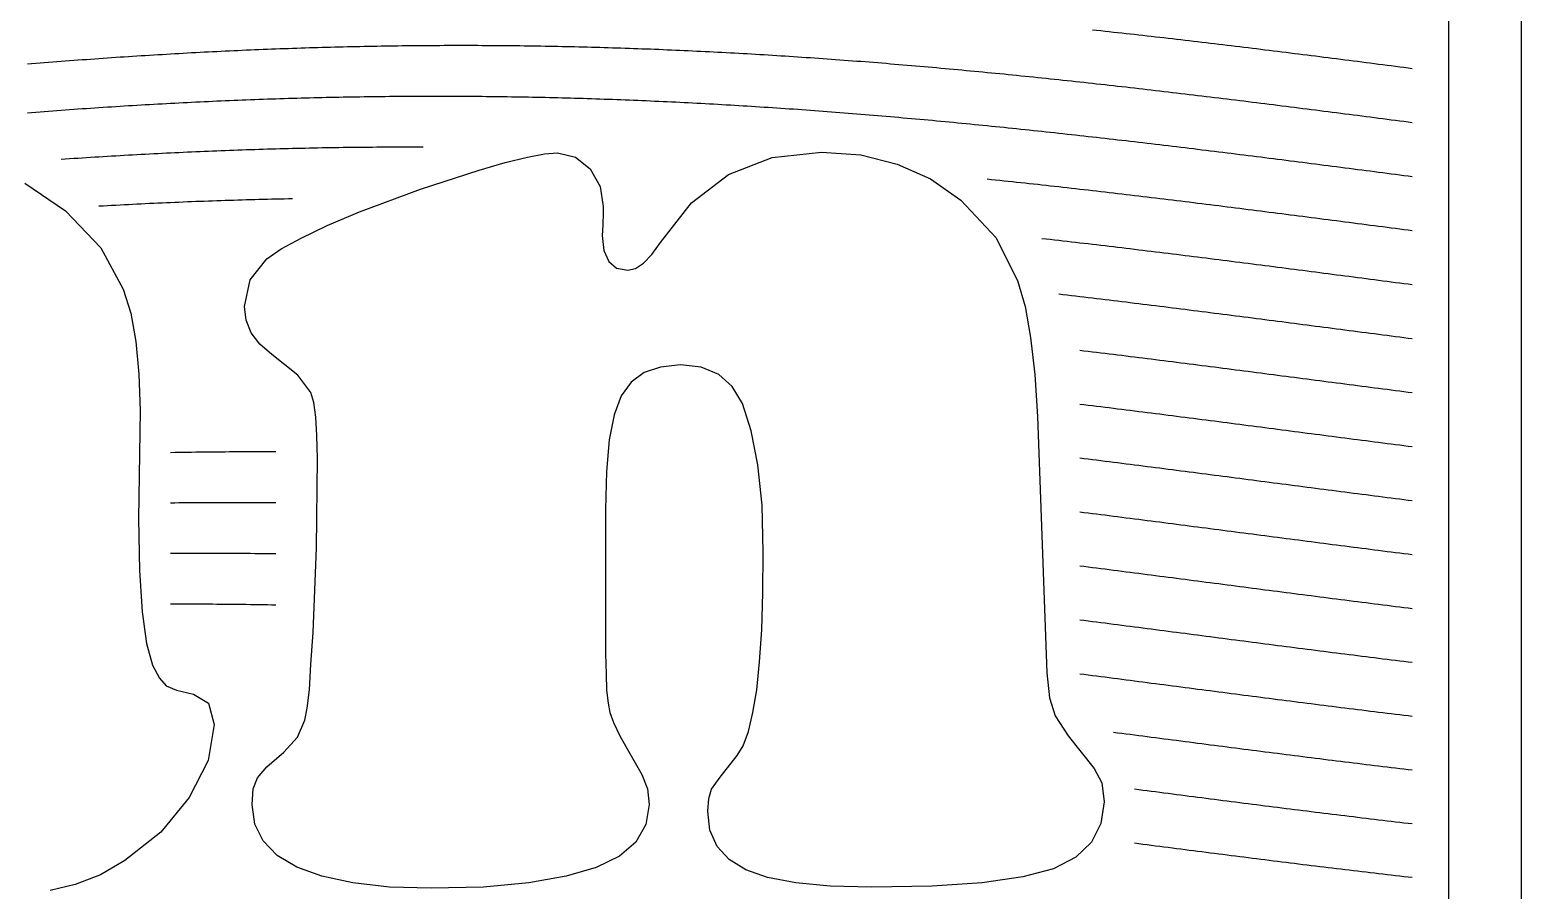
# Model space of a CAD drawing. Header units: millimetres. Extents: x 7 to 193, y 7 to 313.
# Drawn here: x 110.8 to 193, y 220.1 to 267.6 of the extents above; entities that cross this region are included whole.
import ezdxf

# ---------------------------------------------------------------- set-up
doc = ezdxf.new("R2010")
doc.units = ezdxf.units.MM
doc.layers.add('STUDY_GUIDES', color=7, linetype='Continuous')
doc.layers.add('STUDY_LETTER_BOUNDARY', color=7, linetype='Continuous')

msp = doc.modelspace()

# ---------------------------------------------------------------- linework, layer by layer
at = {"layer": 'STUDY_GUIDES'}
for points in [[(193, 301), (193, 19)], [(189, 300), (189, 20)], [(169.368, 267.5584), (169.6, 267.5336), (169.832, 267.5086), (170.064, 267.4835), (170.296, 267.4583), (170.528, 267.433), (170.76, 267.4075), (170.992, 267.382), (171.224, 267.3564), (171.456, 267.3306), (171.688, 267.3048), (171.92, 267.2788), (172.152, 267.2528), (172.384, 267.2266), (172.616, 267.2003), (172.848, 267.174), (173.08, 267.1475), (173.312, 267.121), (173.544, 267.0943), (173.776, 267.0676), (174.008, 267.0408), (174.24, 267.0138), (174.472, 266.9868), (174.704, 266.9597), (174.936, 266.9325), (175.168, 266.9052), (175.4, 266.8779), (175.632, 266.8504), (175.864, 266.8229), (176.096, 266.7953), (176.328, 266.7676), (176.56, 266.7398), (176.792, 266.712), (177.024, 266.684), (177.256, 266.656), (177.488, 266.6279), (177.72, 266.5998), (177.952, 266.5716), (178.184, 266.5433), (178.416, 266.5149), (178.648, 266.4865), (178.88, 266.458), (179.112, 266.4294), (179.344, 266.4008), (179.576, 266.3721), (179.808, 266.3433), (180.04, 266.3145), (180.272, 266.2856), (180.504, 266.2567), (180.736, 266.2277), (180.968, 266.1987), (181.2, 266.1696), (181.432, 266.1404), (181.664, 266.1112), (181.896, 266.082), (182.128, 266.0527), (182.36, 266.0233), (182.592, 265.994), (182.824, 265.9645), (183.056, 265.935), (183.288, 265.9055), (183.52, 265.876), (183.752, 265.8464), (183.984, 265.8167), (184.216, 265.787), (184.448, 265.7573), (184.68, 265.7276), (184.912, 265.6978), (185.144, 265.668), (185.376, 265.6381), (185.608, 265.6083), (185.84, 265.5784), (186.072, 265.5485), (186.304, 265.5185), (186.536, 265.4885), (186.768, 265.4586), (187, 265.4285)], [(110.672, 265.6719), (110.904, 265.691), (111.136, 265.7099), (111.368, 265.7287), (111.6, 265.7474), (111.832, 265.7658), (112.064, 265.7842), (112.296, 265.8023), (112.528, 265.8203), (112.76, 265.8381), (112.992, 265.8558), (113.224, 265.8733), (113.456, 265.8906), (113.688, 265.9078), (113.92, 265.9248), (114.152, 265.9417), (114.384, 265.9583), (114.616, 265.9748), (114.848, 265.9912), (115.08, 266.0073), (115.312, 266.0233), (115.544, 266.0391), (115.776, 266.0548), (116.008, 266.0703), (116.24, 266.0856), (116.472, 266.1007), (116.704, 266.1156), (116.936, 266.1304), (117.168, 266.145), (117.4, 266.1594), (117.632, 266.1737), (117.864, 266.1877), (118.096, 266.2016), (118.328, 266.2153), (118.56, 266.2289), (118.792, 266.2422), (119.024, 266.2554), (119.256, 266.2683), (119.488, 266.2811), (119.72, 266.2938), (119.952, 266.3062), (120.184, 266.3184), (120.416, 266.3305), (120.648, 266.3424), (120.88, 266.3541), (121.112, 266.3656), (121.344, 266.3769), (121.576, 266.388), (121.808, 266.3989), (122.04, 266.4097), (122.272, 266.4203), (122.504, 266.4306), (122.736, 266.4408), (122.968, 266.4508), (123.2, 266.4606), (123.432, 266.4702), (123.664, 266.4796), (123.896, 266.4889), (124.128, 266.4979), (124.36, 266.5067), (124.592, 266.5154), (124.824, 266.5238), (125.056, 266.5321), (125.288, 266.5402), (125.52, 266.548), (125.752, 266.5557), (125.984, 266.5632), (126.216, 266.5705), (126.448, 266.5775), (126.68, 266.5844), (126.912, 266.5911), (127.144, 266.5976), (127.376, 266.6039), (127.608, 266.61), (127.84, 266.6159), (128.072, 266.6216), (128.304, 266.6271), (128.536, 266.6324), (128.768, 266.6375), (129, 266.6425), (129.232, 266.6472), (129.464, 266.6517), (129.696, 266.656), (129.928, 266.6601), (130.16, 266.664), (130.392, 266.6677), (130.624, 266.6712), (130.856, 266.6745), (131.088, 266.6776), (131.32, 266.6805), (131.552, 266.6832), (131.784, 266.6857), (132.016, 266.688), (132.248, 266.6901), (132.48, 266.692), (132.712, 266.6937), (132.944, 266.6952), (133.176, 266.6965), (133.408, 266.6976), (133.64, 266.6985), (133.872, 266.6992), (134.104, 266.6996), (134.336, 266.6999), (134.568, 266.7), (134.8, 266.6999), (135.032, 266.6995), (135.264, 266.699), (135.496, 266.6983), (135.728, 266.6974), (135.96, 266.6962), (136.192, 266.6949), (136.424, 266.6934), (136.656, 266.6916), (136.888, 266.6897), (137.12, 266.6875), (137.352, 266.6852), (137.584, 266.6826), (137.816, 266.6799), (138.048, 266.6769), (138.28, 266.6738), (138.512, 266.6704), (138.744, 266.6669), (138.976, 266.6631), (139.208, 266.6592), (139.44, 266.655), (139.672, 266.6507), (139.904, 266.6461), (140.136, 266.6414), (140.368, 266.6364), (140.6, 266.6313), (140.832, 266.6259), (141.064, 266.6204), (141.296, 266.6146), (141.528, 266.6087), (141.76, 266.6025), (141.992, 266.5962), (142.224, 266.5896), (142.456, 266.5829), (142.688, 266.576), (142.92, 266.5688), (143.152, 266.5615), (143.384, 266.554), (143.616, 266.5463), (143.848, 266.5384), (144.08, 266.5303), (144.312, 266.522), (144.544, 266.5135), (144.776, 266.5048), (145.008, 266.4959), (145.24, 266.4868), (145.472, 266.4775), (145.704, 266.4681), (145.936, 266.4584), (146.168, 266.4486), (146.4, 266.4385), (146.632, 266.4283), (146.864, 266.4179), (147.096, 266.4073), (147.328, 266.3965), (147.56, 266.3855), (147.792, 266.3743), (148.024, 266.363), (148.256, 266.3514), (148.488, 266.3397), (148.72, 266.3278), (148.952, 266.3157), (149.184, 266.3034), (149.416, 266.2909), (149.648, 266.2783), (149.88, 266.2654), (150.112, 266.2524), (150.344, 266.2392), (150.576, 266.2258), (150.808, 266.2123), (151.04, 266.1985), (151.272, 266.1846), (151.504, 266.1705), (151.736, 266.1562), (151.968, 266.1417), (152.2, 266.1271), (152.432, 266.1123), (152.664, 266.0973), (152.896, 266.0821), (153.128, 266.0668), (153.36, 266.0513), (153.592, 266.0356), (153.824, 266.0197), (154.056, 266.0037), (154.288, 265.9875), (154.52, 265.9711), (154.752, 265.9546), (154.984, 265.9379), (155.216, 265.921), (155.448, 265.904), (155.68, 265.8868), (155.912, 265.8694), (156.144, 265.8518), (156.376, 265.8341), (156.608, 265.8163), (156.84, 265.7982), (157.072, 265.7801), (157.304, 265.7617), (157.536, 265.7432), (157.768, 265.7245), (158, 265.7057), (158.232, 265.6867), (158.464, 265.6676), (158.696, 265.6483), (158.928, 265.6288), (159.16, 265.6092), (159.392, 265.5894), (159.624, 265.5695), (159.856, 265.5494), (160.088, 265.5292), (160.32, 265.5089), (160.552, 265.4883), (160.784, 265.4677), (161.016, 265.4469), (161.248, 265.4259), (161.48, 265.4048), (161.712, 265.3836), (161.944, 265.3622), (162.176, 265.3407), (162.408, 265.319), (162.64, 265.2972), (162.872, 265.2752), (163.104, 265.2532), (163.336, 265.2309), (163.568, 265.2086), (163.8, 265.1861), (164.032, 265.1634), (164.264, 265.1407), (164.496, 265.1178), (164.728, 265.0948), (164.96, 265.0716), (165.192, 265.0483), (165.424, 265.0249), (165.656, 265.0014), (165.888, 264.9777), (166.12, 264.9539), (166.352, 264.93), (166.584, 264.906), (166.816, 264.8818), (167.048, 264.8575), (167.28, 264.8331), (167.512, 264.8086), (167.744, 264.784), (167.976, 264.7592), (168.208, 264.7344), (168.44, 264.7094), (168.672, 264.6843), (168.904, 264.6591), (169.136, 264.6338), (169.368, 264.6084), (169.6, 264.5828), (169.832, 264.5572), (170.064, 264.5314), (170.296, 264.5056), (170.528, 264.4796), (170.76, 264.4536), (170.992, 264.4274), (171.224, 264.4012), (171.456, 264.3748), (171.688, 264.3484), (171.92, 264.3218), (172.152, 264.2952), (172.384, 264.2684), (172.616, 264.2416), (172.848, 264.2147), (173.08, 264.1877), (173.312, 264.1606), (173.544, 264.1334), (173.776, 264.1061), (174.008, 264.0787), (174.24, 264.0513), (174.472, 264.0238), (174.704, 263.9962), (174.936, 263.9685), (175.168, 263.9407), (175.4, 263.9128), (175.632, 263.8849), (175.864, 263.8569), (176.096, 263.8288), (176.328, 263.8007), (176.56, 263.7725), (176.792, 263.7442), (177.024, 263.7158), (177.256, 263.6874), (177.488, 263.6589), (177.72, 263.6303), (177.952, 263.6017), (178.184, 263.573), (178.416, 263.5442), (178.648, 263.5154), (178.88, 263.4866), (179.112, 263.4576), (179.344, 263.4286), (179.576, 263.3996), (179.808, 263.3705), (180.04, 263.3414), (180.272, 263.3122), (180.504, 263.2829), (180.736, 263.2536), (180.968, 263.2243), (181.2, 263.1949), (181.432, 263.1655), (181.664, 263.136), (181.896, 263.1065), (182.128, 263.0769), (182.36, 263.0473), (182.592, 263.0177), (182.824, 262.988), (183.056, 262.9583), (183.288, 262.9285), (183.52, 262.8987), (183.752, 262.8689), (183.984, 262.8391), (184.216, 262.8092), (184.448, 262.7793), (184.68, 262.7494), (184.912, 262.7195), (185.144, 262.6895), (185.376, 262.6595), (185.608, 262.6295), (185.84, 262.5995), (186.072, 262.5694), (186.304, 262.5393), (186.536, 262.5093), (186.768, 262.4792), (187, 262.4491)], [(110.672, 262.9836), (110.904, 263.0017), (111.136, 263.0197), (111.368, 263.0376), (111.6, 263.0552), (111.832, 263.0728), (112.064, 263.0901), (112.296, 263.1073), (112.528, 263.1243), (112.76, 263.1411), (112.992, 263.1578), (113.224, 263.1743), (113.456, 263.1907), (113.688, 263.2068), (113.92, 263.2228), (114.152, 263.2386), (114.384, 263.2543), (114.616, 263.2698), (114.848, 263.2851), (115.08, 263.3002), (115.312, 263.3152), (115.544, 263.3299), (115.776, 263.3446), (116.008, 263.359), (116.24, 263.3732), (116.472, 263.3873), (116.704, 263.4012), (116.936, 263.4149), (117.168, 263.4284), (117.4, 263.4418), (117.632, 263.4549), (117.864, 263.4679), (118.096, 263.4807), (118.328, 263.4934), (118.56, 263.5058), (118.792, 263.518), (119.024, 263.5301), (119.256, 263.542), (119.488, 263.5537), (119.72, 263.5652), (119.952, 263.5765), (120.184, 263.5877), (120.416, 263.5986), (120.648, 263.6094), (120.88, 263.6199), (121.112, 263.6303), (121.344, 263.6405), (121.576, 263.6505), (121.808, 263.6603), (122.04, 263.6699), (122.272, 263.6793), (122.504, 263.6886), (122.736, 263.6976), (122.968, 263.7065), (123.2, 263.7151), (123.432, 263.7236), (123.664, 263.7318), (123.896, 263.7399), (124.128, 263.7478), (124.36, 263.7555), (124.592, 263.7629), (124.824, 263.7702), (125.056, 263.7773), (125.288, 263.7842), (125.52, 263.7909), (125.752, 263.7974), (125.984, 263.8037), (126.216, 263.8098), (126.448, 263.8157), (126.68, 263.8215), (126.912, 263.827), (127.144, 263.8323), (127.376, 263.8374), (127.608, 263.8423), (127.84, 263.847), (128.072, 263.8515), (128.304, 263.8558), (128.536, 263.86), (128.768, 263.8639), (129, 263.8676), (129.232, 263.8711), (129.464, 263.8744), (129.696, 263.8775), (129.928, 263.8804), (130.16, 263.8831), (130.392, 263.8856), (130.624, 263.888), (130.856, 263.8901), (131.088, 263.892), (131.32, 263.8937), (131.552, 263.8952), (131.784, 263.8965), (132.016, 263.8976), (132.248, 263.8984), (132.48, 263.8991), (132.712, 263.8996), (132.944, 263.8999), (133.176, 263.9), (133.408, 263.8999), (133.64, 263.8996), (133.872, 263.899), (134.104, 263.8983), (134.336, 263.8974), (134.568, 263.8963), (134.8, 263.8949), (135.032, 263.8934), (135.264, 263.8917), (135.496, 263.8897), (135.728, 263.8876), (135.96, 263.8853), (136.192, 263.8827), (136.424, 263.88), (136.656, 263.877), (136.888, 263.8739), (137.12, 263.8705), (137.352, 263.867), (137.584, 263.8633), (137.816, 263.8593), (138.048, 263.8552), (138.28, 263.8508), (138.512, 263.8463), (138.744, 263.8415), (138.976, 263.8366), (139.208, 263.8314), (139.44, 263.8261), (139.672, 263.8205), (139.904, 263.8148), (140.136, 263.8089), (140.368, 263.8027), (140.6, 263.7964), (140.832, 263.7899), (141.064, 263.7831), (141.296, 263.7762), (141.528, 263.7691), (141.76, 263.7618), (141.992, 263.7542), (142.224, 263.7465), (142.456, 263.7386), (142.688, 263.7305), (142.92, 263.7222), (143.152, 263.7137), (143.384, 263.705), (143.616, 263.6962), (143.848, 263.6871), (144.08, 263.6778), (144.312, 263.6684), (144.544, 263.6587), (144.776, 263.6489), (145.008, 263.6389), (145.24, 263.6286), (145.472, 263.6182), (145.704, 263.6076), (145.936, 263.5968), (146.168, 263.5859), (146.4, 263.5747), (146.632, 263.5634), (146.864, 263.5518), (147.096, 263.5401), (147.328, 263.5282), (147.56, 263.5161), (147.792, 263.5038), (148.024, 263.4913), (148.256, 263.4787), (148.488, 263.4659), (148.72, 263.4528), (148.952, 263.4396), (149.184, 263.4263), (149.416, 263.4127), (149.648, 263.399), (149.88, 263.385), (150.112, 263.3709), (150.344, 263.3567), (150.576, 263.3422), (150.808, 263.3276), (151.04, 263.3128), (151.272, 263.2978), (151.504, 263.2826), (151.736, 263.2673), (151.968, 263.2518), (152.2, 263.2361), (152.432, 263.2202), (152.664, 263.2042), (152.896, 263.188), (153.128, 263.1717), (153.36, 263.1551), (153.592, 263.1384), (153.824, 263.1216), (154.056, 263.1045), (154.288, 263.0873), (154.52, 263.0699), (154.752, 263.0524), (154.984, 263.0347), (155.216, 263.0168), (155.448, 262.9988), (155.68, 262.9806), (155.912, 262.9623), (156.144, 262.9438), (156.376, 262.9251), (156.608, 262.9063), (156.84, 262.8873), (157.072, 262.8682), (157.304, 262.8489), (157.536, 262.8294), (157.768, 262.8098), (158, 262.7901), (158.232, 262.7701), (158.464, 262.7501), (158.696, 262.7299), (158.928, 262.7095), (159.16, 262.689), (159.392, 262.6683), (159.624, 262.6475), (159.856, 262.6266), (160.088, 262.6055), (160.32, 262.5843), (160.552, 262.5629), (160.784, 262.5413), (161.016, 262.5197), (161.248, 262.4979), (161.48, 262.4759), (161.712, 262.4539), (161.944, 262.4316), (162.176, 262.4093), (162.408, 262.3868), (162.64, 262.3642), (162.872, 262.3414), (163.104, 262.3185), (163.336, 262.2955), (163.568, 262.2723), (163.8, 262.2491), (164.032, 262.2256), (164.264, 262.2021), (164.496, 262.1785), (164.728, 262.1547), (164.96, 262.1308), (165.192, 262.1067), (165.424, 262.0826), (165.656, 262.0583), (165.888, 262.0339), (166.12, 262.0094), (166.352, 261.9848), (166.584, 261.96), (166.816, 261.9352), (167.048, 261.9102), (167.28, 261.8851), (167.512, 261.8599), (167.744, 261.8346), (167.976, 261.8092), (168.208, 261.7836), (168.44, 261.758), (168.672, 261.7323), (168.904, 261.7064), (169.136, 261.6805), (169.368, 261.6544), (169.6, 261.6283), (169.832, 261.602), (170.064, 261.5757), (170.296, 261.5492), (170.528, 261.5227), (170.76, 261.496), (170.992, 261.4693), (171.224, 261.4425), (171.456, 261.4155), (171.688, 261.3885), (171.92, 261.3614), (172.152, 261.3343), (172.384, 261.307), (172.616, 261.2796), (172.848, 261.2522), (173.08, 261.2246), (173.312, 261.197), (173.544, 261.1693), (173.776, 261.1416), (174.008, 261.1137), (174.24, 261.0858), (174.472, 261.0578), (174.704, 261.0297), (174.936, 261.0016), (175.168, 260.9734), (175.4, 260.9451), (175.632, 260.9167), (175.864, 260.8883), (176.096, 260.8598), (176.328, 260.8312), (176.56, 260.8026), (176.792, 260.7739), (177.024, 260.7452), (177.256, 260.7163), (177.488, 260.6875), (177.72, 260.6586), (177.952, 260.6296), (178.184, 260.6005), (178.416, 260.5714), (178.648, 260.5423), (178.88, 260.5131), (179.112, 260.4838), (179.344, 260.4546), (179.576, 260.4252), (179.808, 260.3958), (180.04, 260.3664), (180.272, 260.3369), (180.504, 260.3074), (180.736, 260.2778), (180.968, 260.2482), (181.2, 260.2186), (181.432, 260.1889), (181.664, 260.1592), (181.896, 260.1295), (182.128, 260.0997), (182.36, 260.0699), (182.592, 260.04), (182.824, 260.0102), (183.056, 259.9803), (183.288, 259.9504), (183.52, 259.9204), (183.752, 259.8904), (183.984, 259.8605), (184.216, 259.8304), (184.448, 259.8004), (184.68, 259.7704), (184.912, 259.7403), (185.144, 259.7102), (185.376, 259.6801), (185.608, 259.65), (185.84, 259.6199), (186.072, 259.5898), (186.304, 259.5596), (186.536, 259.5295), (186.768, 259.4993), (187, 259.4692)], [(112.528, 260.4223), (112.76, 260.4381), (112.992, 260.4538), (113.224, 260.4693), (113.456, 260.4846), (113.688, 260.4997), (113.92, 260.5147), (114.152, 260.5295), (114.384, 260.5441), (114.616, 260.5585), (114.848, 260.5728), (115.08, 260.5869), (115.312, 260.6008), (115.544, 260.6145), (115.776, 260.628), (116.008, 260.6414), (116.24, 260.6545), (116.472, 260.6675), (116.704, 260.6803), (116.936, 260.693), (117.168, 260.7054), (117.4, 260.7177), (117.632, 260.7297), (117.864, 260.7416), (118.096, 260.7533), (118.328, 260.7648), (118.56, 260.7762), (118.792, 260.7873), (119.024, 260.7983), (119.256, 260.809), (119.488, 260.8196), (119.72, 260.83), (119.952, 260.8402), (120.184, 260.8502), (120.416, 260.86), (120.648, 260.8696), (120.88, 260.879), (121.112, 260.8883), (121.344, 260.8973), (121.576, 260.9062), (121.808, 260.9148), (122.04, 260.9233), (122.272, 260.9316), (122.504, 260.9397), (122.736, 260.9475), (122.968, 260.9552), (123.2, 260.9627), (123.432, 260.97), (123.664, 260.9771), (123.896, 260.984), (124.128, 260.9907), (124.36, 260.9972), (124.592, 261.0035), (124.824, 261.0096), (125.056, 261.0156), (125.288, 261.0213), (125.52, 261.0268), (125.752, 261.0321), (125.984, 261.0372), (126.216, 261.0421), (126.448, 261.0469), (126.68, 261.0514), (126.912, 261.0557), (127.144, 261.0598), (127.376, 261.0638), (127.608, 261.0675), (127.84, 261.071), (128.072, 261.0743), (128.304, 261.0774), (128.536, 261.0803), (128.768, 261.0831), (129, 261.0856), (129.232, 261.0879), (129.464, 261.09), (129.696, 261.0919), (129.928, 261.0936), (130.16, 261.0951), (130.392, 261.0964), (130.624, 261.0975), (130.856, 261.0984), (131.088, 261.0991), (131.32, 261.0996), (131.552, 261.0999), (131.784, 261.1), (132.016, 261.0999), (132.248, 261.0996), (132.48, 261.0991)], [(163.568, 259.3315), (163.8, 259.3075), (164.032, 259.2833), (164.264, 259.2591), (164.496, 259.2347), (164.728, 259.2102), (164.96, 259.1855), (165.192, 259.1608), (165.424, 259.1359), (165.656, 259.111), (165.888, 259.0859), (166.12, 259.0607), (166.352, 259.0354), (166.584, 259.01), (166.816, 258.9844), (167.048, 258.9588), (167.28, 258.9331), (167.512, 258.9072), (167.744, 258.8813), (167.976, 258.8552), (168.208, 258.8291), (168.44, 258.8028), (168.672, 258.7765), (168.904, 258.7501), (169.136, 258.7235), (169.368, 258.6969), (169.6, 258.6701), (169.832, 258.6433), (170.064, 258.6164), (170.296, 258.5894), (170.528, 258.5623), (170.76, 258.5351), (170.992, 258.5078), (171.224, 258.4805), (171.456, 258.453), (171.688, 258.4255), (171.92, 258.3979), (172.152, 258.3702), (172.384, 258.3425), (172.616, 258.3146), (172.848, 258.2867), (173.08, 258.2587), (173.312, 258.2306), (173.544, 258.2025), (173.776, 258.1743), (174.008, 258.146), (174.24, 258.1176), (174.472, 258.0892), (174.704, 258.0607), (174.936, 258.0321), (175.168, 258.0035), (175.4, 257.9748), (175.632, 257.9461), (175.864, 257.9173), (176.096, 257.8884), (176.328, 257.8595), (176.56, 257.8305), (176.792, 257.8014), (177.024, 257.7724), (177.256, 257.7432), (177.488, 257.714), (177.72, 257.6848), (177.952, 257.6555), (178.184, 257.6261), (178.416, 257.5968), (178.648, 257.5673), (178.88, 257.5378), (179.112, 257.5083), (179.344, 257.4788), (179.576, 257.4492), (179.808, 257.4195), (180.04, 257.3899), (180.272, 257.3601), (180.504, 257.3304), (180.736, 257.3006), (180.968, 257.2708), (181.2, 257.241), (181.432, 257.2111), (181.664, 257.1812), (181.896, 257.1513), (182.128, 257.1214), (182.36, 257.0914), (182.592, 257.0614), (182.824, 257.0314), (183.056, 257.0014), (183.288, 256.9713), (183.52, 256.9413), (183.752, 256.9112), (183.984, 256.8811), (184.216, 256.851), (184.448, 256.8209), (184.68, 256.7907), (184.912, 256.7606), (185.144, 256.7304), (185.376, 256.7003), (185.608, 256.6701), (185.84, 256.64), (186.072, 256.6098), (186.304, 256.5797), (186.536, 256.5495), (186.768, 256.5194), (187, 256.4892)], [(114.616, 257.8409), (114.848, 257.8541), (115.08, 257.8671), (115.312, 257.8799), (115.544, 257.8926), (115.776, 257.905), (116.008, 257.9173), (116.24, 257.9294), (116.472, 257.9412), (116.704, 257.953), (116.936, 257.9645), (117.168, 257.9758), (117.4, 257.987), (117.632, 257.9979), (117.864, 258.0087), (118.096, 258.0193), (118.328, 258.0297), (118.56, 258.0399), (118.792, 258.0499), (119.024, 258.0597), (119.256, 258.0693), (119.488, 258.0788), (119.72, 258.088), (119.952, 258.097), (120.184, 258.1059), (120.416, 258.1146), (120.648, 258.123), (120.88, 258.1313), (121.112, 258.1394), (121.344, 258.1473), (121.576, 258.155), (121.808, 258.1625), (122.04, 258.1698), (122.272, 258.1769), (122.504, 258.1838), (122.736, 258.1905), (122.968, 258.197), (123.2, 258.2033), (123.432, 258.2095), (123.664, 258.2154), (123.896, 258.2211), (124.128, 258.2266), (124.36, 258.2319), (124.592, 258.2371), (124.824, 258.242), (125.056, 258.2467), (125.288, 258.2513)], [(166.584, 256.0561), (166.816, 256.0299), (167.048, 256.0037), (167.28, 255.9773), (167.512, 255.9509), (167.744, 255.9244), (167.976, 255.8977), (168.208, 255.871), (168.44, 255.8442), (168.672, 255.8173), (168.904, 255.7903), (169.136, 255.7632), (169.368, 255.736), (169.6, 255.7087), (169.832, 255.6814), (170.064, 255.6539), (170.296, 255.6264), (170.528, 255.5988), (170.76, 255.5711), (170.992, 255.5433), (171.224, 255.5155), (171.456, 255.4876), (171.688, 255.4596), (171.92, 255.4315), (172.152, 255.4034), (172.384, 255.3751), (172.616, 255.3469), (172.848, 255.3185), (173.08, 255.2901), (173.312, 255.2616), (173.544, 255.233), (173.776, 255.2044), (174.008, 255.1757), (174.24, 255.147), (174.472, 255.1182), (174.704, 255.0893), (174.936, 255.0604), (175.168, 255.0314), (175.4, 255.0024), (175.632, 254.9733), (175.864, 254.9441), (176.096, 254.9149), (176.328, 254.8857), (176.56, 254.8564), (176.792, 254.8271), (177.024, 254.7977), (177.256, 254.7683), (177.488, 254.7388), (177.72, 254.7093), (177.952, 254.6797), (178.184, 254.6501), (178.416, 254.6205), (178.648, 254.5908), (178.88, 254.5611), (179.112, 254.5313), (179.344, 254.5016), (179.576, 254.4718), (179.808, 254.4419), (180.04, 254.4121), (180.272, 254.3822), (180.504, 254.3523), (180.736, 254.3223), (180.968, 254.2923), (181.2, 254.2624), (181.432, 254.2323), (181.664, 254.2023), (181.896, 254.1723), (182.128, 254.1422), (182.36, 254.1121), (182.592, 254.082), (182.824, 254.0519), (183.056, 254.0218), (183.288, 253.9917), (183.52, 253.9615), (183.752, 253.9314), (183.984, 253.9013), (184.216, 253.8711), (184.448, 253.8409), (184.68, 253.8108), (184.912, 253.7806), (185.144, 253.7505), (185.376, 253.7203), (185.608, 253.6902), (185.84, 253.66), (186.072, 253.6299), (186.304, 253.5997), (186.536, 253.5696), (186.768, 253.5395), (187, 253.5094)], [(167.512, 252.9911), (167.744, 252.964), (167.976, 252.9368), (168.208, 252.9096), (168.44, 252.8822), (168.672, 252.8548), (168.904, 252.8273), (169.136, 252.7997), (169.368, 252.772), (169.6, 252.7442), (169.832, 252.7164), (170.064, 252.6885), (170.296, 252.6605), (170.528, 252.6324), (170.76, 252.6043), (170.992, 252.576), (171.224, 252.5478), (171.456, 252.5194), (171.688, 252.491), (171.92, 252.4625), (172.152, 252.4339), (172.384, 252.4053), (172.616, 252.3766), (172.848, 252.3479), (173.08, 252.3191), (173.312, 252.2902), (173.544, 252.2613), (173.776, 252.2323), (174.008, 252.2033), (174.24, 252.1742), (174.472, 252.1451), (174.704, 252.1159), (174.936, 252.0866), (175.168, 252.0573), (175.4, 252.028), (175.632, 251.9986), (175.864, 251.9692), (176.096, 251.9397), (176.328, 251.9102), (176.56, 251.8806), (176.792, 251.851), (177.024, 251.8214), (177.256, 251.7917), (177.488, 251.762), (177.72, 251.7323), (177.952, 251.7025), (178.184, 251.6727), (178.416, 251.6429), (178.648, 251.613), (178.88, 251.5831), (179.112, 251.5532), (179.344, 251.5233), (179.576, 251.4933), (179.808, 251.4633), (180.04, 251.4333), (180.272, 251.4033), (180.504, 251.3732), (180.736, 251.3432), (180.968, 251.3131), (181.2, 251.283), (181.432, 251.2529), (181.664, 251.2228), (181.896, 251.1926), (182.128, 251.1625), (182.36, 251.1324), (182.592, 251.1022), (182.824, 251.0721), (183.056, 251.0419), (183.288, 251.0117), (183.52, 250.9816), (183.752, 250.9514), (183.984, 250.9213), (184.216, 250.8911), (184.448, 250.861), (184.68, 250.8308), (184.912, 250.8007), (185.144, 250.7706), (185.376, 250.7405), (185.608, 250.7103), (185.84, 250.6803), (186.072, 250.6502), (186.304, 250.6201), (186.536, 250.5901), (186.768, 250.5601), (187, 250.5301)], [(168.672, 249.8893), (168.904, 249.8614), (169.136, 249.8333), (169.368, 249.8051), (169.6, 249.7769), (169.832, 249.7487), (170.064, 249.7203), (170.296, 249.6919), (170.528, 249.6634), (170.76, 249.6348), (170.992, 249.6062), (171.224, 249.5775), (171.456, 249.5488), (171.688, 249.52), (171.92, 249.4911), (172.152, 249.4622), (172.384, 249.4332), (172.616, 249.4042), (172.848, 249.3751), (173.08, 249.346), (173.312, 249.3168), (173.544, 249.2876), (173.776, 249.2583), (174.008, 249.2289), (174.24, 249.1995), (174.472, 249.1701), (174.704, 249.1406), (174.936, 249.1111), (175.168, 249.0816), (175.4, 249.052), (175.632, 249.0224), (175.864, 248.9927), (176.096, 248.963), (176.328, 248.9332), (176.56, 248.9035), (176.792, 248.8737), (177.024, 248.8438), (177.256, 248.814), (177.488, 248.7841), (177.72, 248.7542), (177.952, 248.7242), (178.184, 248.6942), (178.416, 248.6643), (178.648, 248.6342), (178.88, 248.6042), (179.112, 248.5742), (179.344, 248.5441), (179.576, 248.514), (179.808, 248.4839), (180.04, 248.4538), (180.272, 248.4237), (180.504, 248.3936), (180.736, 248.3635), (180.968, 248.3333), (181.2, 248.3032), (181.432, 248.273), (181.664, 248.2429), (181.896, 248.2127), (182.128, 248.1825), (182.36, 248.1524), (182.592, 248.1222), (182.824, 248.0921), (183.056, 248.0619), (183.288, 248.0318), (183.52, 248.0016), (183.752, 247.9715), (183.984, 247.9414), (184.216, 247.9113), (184.448, 247.8812), (184.68, 247.8511), (184.912, 247.8211), (185.144, 247.791), (185.376, 247.761), (185.608, 247.731), (185.84, 247.701), (186.072, 247.6711), (186.304, 247.6411), (186.536, 247.6112), (186.768, 247.5813), (187, 247.5515)], [(168.672, 246.9212), (168.904, 246.8928), (169.136, 246.8643), (169.368, 246.8358), (169.6, 246.8071), (169.832, 246.7785), (170.064, 246.7497), (170.296, 246.7209), (170.528, 246.6921), (170.76, 246.6631), (170.992, 246.6342), (171.224, 246.6051), (171.456, 246.576), (171.688, 246.5469), (171.92, 246.5177), (172.152, 246.4885), (172.384, 246.4592), (172.616, 246.4299), (172.848, 246.4005), (173.08, 246.3711), (173.312, 246.3416), (173.544, 246.3121), (173.776, 246.2825), (174.008, 246.2529), (174.24, 246.2233), (174.472, 246.1936), (174.704, 246.1639), (174.936, 246.1342), (175.168, 246.1044), (175.4, 246.0746), (175.632, 246.0448), (175.864, 246.0149), (176.096, 245.985), (176.328, 245.9551), (176.56, 245.9252), (176.792, 245.8952), (177.024, 245.8652), (177.256, 245.8352), (177.488, 245.8052), (177.72, 245.7751), (177.952, 245.7451), (178.184, 245.715), (178.416, 245.6849), (178.648, 245.6548), (178.88, 245.6247), (179.112, 245.5945), (179.344, 245.5644), (179.576, 245.5343), (179.808, 245.5041), (180.04, 245.474), (180.272, 245.4438), (180.504, 245.4137), (180.736, 245.3835), (180.968, 245.3533), (181.2, 245.3232), (181.432, 245.293), (181.664, 245.2629), (181.896, 245.2327), (182.128, 245.2026), (182.36, 245.1725), (182.592, 245.1424), (182.824, 245.1123), (183.056, 245.0822), (183.288, 245.0521), (183.52, 245.022), (183.752, 244.992), (183.984, 244.962), (184.216, 244.932), (184.448, 244.902), (184.68, 244.872), (184.912, 244.8421), (185.144, 244.8122), (185.376, 244.7823), (185.608, 244.7524), (185.84, 244.7226), (186.072, 244.6928), (186.304, 244.663), (186.536, 244.6333), (186.768, 244.6036), (187, 244.5739)], [(118.56, 244.2549), (118.792, 244.2591), (119.024, 244.263), (119.256, 244.2668), (119.488, 244.2703), (119.72, 244.2737), (119.952, 244.2769), (120.184, 244.2798), (120.416, 244.2826), (120.648, 244.2851), (120.88, 244.2875), (121.112, 244.2896), (121.344, 244.2916), (121.576, 244.2933), (121.808, 244.2948), (122.04, 244.2962), (122.272, 244.2973), (122.504, 244.2983), (122.736, 244.299), (122.968, 244.2995), (123.2, 244.2999), (123.432, 244.3), (123.664, 244.2999), (123.896, 244.2997), (124.128, 244.2992), (124.36, 244.2985)], [(168.672, 243.9506), (168.904, 243.9218), (169.136, 243.893), (169.368, 243.8641), (169.6, 243.8351), (169.832, 243.8061), (170.064, 243.777), (170.296, 243.7478), (170.528, 243.7186), (170.76, 243.6894), (170.992, 243.6601), (171.224, 243.6308), (171.456, 243.6014), (171.688, 243.572), (171.92, 243.5425), (172.152, 243.513), (172.384, 243.4835), (172.616, 243.4539), (172.848, 243.4242), (173.08, 243.3946), (173.312, 243.3649), (173.544, 243.3351), (173.776, 243.3054), (174.008, 243.2755), (174.24, 243.2457), (174.472, 243.2159), (174.704, 243.186), (174.936, 243.1561), (175.168, 243.1261), (175.4, 243.0961), (175.632, 243.0662), (175.864, 243.0362), (176.096, 243.0061), (176.328, 242.9761), (176.56, 242.946), (176.792, 242.9159), (177.024, 242.8858), (177.256, 242.8557), (177.488, 242.8256), (177.72, 242.7955), (177.952, 242.7654), (178.184, 242.7352), (178.416, 242.7051), (178.648, 242.6749), (178.88, 242.6448), (179.112, 242.6146), (179.344, 242.5844), (179.576, 242.5543), (179.808, 242.5241), (180.04, 242.494), (180.272, 242.4638), (180.504, 242.4337), (180.736, 242.4036), (180.968, 242.3734), (181.2, 242.3433), (181.432, 242.3132), (181.664, 242.2831), (181.896, 242.253), (182.128, 242.223), (182.36, 242.1929), (182.592, 242.1629), (182.824, 242.1329), (183.056, 242.1029), (183.288, 242.073), (183.52, 242.043), (183.752, 242.0131), (183.984, 241.9832), (184.216, 241.9534), (184.448, 241.9235), (184.68, 241.8937), (184.912, 241.8639), (185.144, 241.8342), (185.376, 241.8045), (185.608, 241.7748), (185.84, 241.7452), (186.072, 241.7156), (186.304, 241.6861), (186.536, 241.6566), (186.768, 241.6271), (187, 241.5977)], [(118.56, 241.4768), (118.792, 241.4797), (119.024, 241.4825), (119.256, 241.485), (119.488, 241.4874), (119.72, 241.4895), (119.952, 241.4915), (120.184, 241.4933), (120.416, 241.4948), (120.648, 241.4961), (120.88, 241.4973), (121.112, 241.4982), (121.344, 241.499), (121.576, 241.4995), (121.808, 241.4999), (122.04, 241.5), (122.272, 241.4999), (122.504, 241.4997), (122.736, 241.4992), (122.968, 241.4985), (123.2, 241.4976), (123.432, 241.4966), (123.664, 241.4953), (123.896, 241.4938), (124.128, 241.4921), (124.36, 241.4902)], [(168.672, 240.9779), (168.904, 240.9488), (169.136, 240.9196), (169.368, 240.8903), (169.6, 240.8611), (169.832, 240.8317), (170.064, 240.8023), (170.296, 240.7729), (170.528, 240.7434), (170.76, 240.7139), (170.992, 240.6844), (171.224, 240.6548), (171.456, 240.6252), (171.688, 240.5955), (171.92, 240.5658), (172.152, 240.5361), (172.384, 240.5063), (172.616, 240.4765), (172.848, 240.4467), (173.08, 240.4168), (173.312, 240.3869), (173.544, 240.357), (173.776, 240.3271), (174.008, 240.2971), (174.24, 240.2671), (174.472, 240.2371), (174.704, 240.2071), (174.936, 240.177), (175.168, 240.147), (175.4, 240.1169), (175.632, 240.0868), (175.864, 240.0567), (176.096, 240.0266), (176.328, 239.9965), (176.56, 239.9663), (176.792, 239.9362), (177.024, 239.906), (177.256, 239.8759), (177.488, 239.8457), (177.72, 239.8156), (177.952, 239.7854), (178.184, 239.7552), (178.416, 239.7251), (178.648, 239.6949), (178.88, 239.6648), (179.112, 239.6346), (179.344, 239.6045), (179.576, 239.5744), (179.808, 239.5443), (180.04, 239.5142), (180.272, 239.4841), (180.504, 239.454), (180.736, 239.4239), (180.968, 239.3939), (181.2, 239.3639), (181.432, 239.3339), (181.664, 239.3039), (181.896, 239.2739), (182.128, 239.244), (182.36, 239.214), (182.592, 239.1842), (182.824, 239.1543), (183.056, 239.1245), (183.288, 239.0947), (183.52, 239.0649), (183.752, 239.0352), (183.984, 239.0055), (184.216, 238.9758), (184.448, 238.9462), (184.68, 238.9166), (184.912, 238.887), (185.144, 238.8575), (185.376, 238.828), (185.608, 238.7986), (185.84, 238.7692), (186.072, 238.7399), (186.304, 238.7106), (186.536, 238.6814), (186.768, 238.6522), (187, 238.623)], [(118.56, 238.6914), (118.792, 238.6932), (119.024, 238.6948), (119.256, 238.6961), (119.488, 238.6973), (119.72, 238.6982), (119.952, 238.699), (120.184, 238.6995), (120.416, 238.6999), (120.648, 238.7), (120.88, 238.6999), (121.112, 238.6997), (121.344, 238.6992), (121.576, 238.6985), (121.808, 238.6977), (122.04, 238.6966), (122.272, 238.6953), (122.504, 238.6939), (122.736, 238.6922), (122.968, 238.6903), (123.2, 238.6882), (123.432, 238.6859), (123.664, 238.6835), (123.896, 238.6808), (124.128, 238.6779), (124.36, 238.6748)], [(168.672, 238.0033), (168.904, 237.9739), (169.136, 237.9444), (169.368, 237.9149), (169.6, 237.8853), (169.832, 237.8557), (170.064, 237.8261), (170.296, 237.7964), (170.528, 237.7667), (170.76, 237.737), (170.992, 237.7072), (171.224, 237.6774), (171.456, 237.6476), (171.688, 237.6177), (171.92, 237.5879), (172.152, 237.5579), (172.384, 237.528), (172.616, 237.498), (172.848, 237.4681), (173.08, 237.4381), (173.312, 237.408), (173.544, 237.378), (173.776, 237.3479), (174.008, 237.3178), (174.24, 237.2878), (174.472, 237.2577), (174.704, 237.2275), (174.936, 237.1974), (175.168, 237.1673), (175.4, 237.1371), (175.632, 237.107), (175.864, 237.0768), (176.096, 237.0467), (176.328, 237.0165), (176.56, 236.9864), (176.792, 236.9562), (177.024, 236.926), (177.256, 236.8959), (177.488, 236.8657), (177.72, 236.8356), (177.952, 236.8055), (178.184, 236.7753), (178.416, 236.7452), (178.648, 236.7151), (178.88, 236.685), (179.112, 236.6549), (179.344, 236.6249), (179.576, 236.5948), (179.808, 236.5648), (180.04, 236.5348), (180.272, 236.5048), (180.504, 236.4749), (180.736, 236.4449), (180.968, 236.415), (181.2, 236.3851), (181.432, 236.3552), (181.664, 236.3254), (181.896, 236.2956), (182.128, 236.2658), (182.36, 236.2361), (182.592, 236.2064), (182.824, 236.1767), (183.056, 236.1471), (183.288, 236.1175), (183.52, 236.0879), (183.752, 236.0584), (183.984, 236.029), (184.216, 235.9995), (184.448, 235.9702), (184.68, 235.9408), (184.912, 235.9115), (185.144, 235.8823), (185.376, 235.8531), (185.608, 235.824), (185.84, 235.7949), (186.072, 235.7658), (186.304, 235.7369), (186.536, 235.708), (186.768, 235.6791), (187, 235.6503)], [(118.56, 235.8989), (118.792, 235.8995), (119.024, 235.8998), (119.256, 235.9), (119.488, 235.8999), (119.72, 235.8997), (119.952, 235.8992), (120.184, 235.8986), (120.416, 235.8977), (120.648, 235.8966), (120.88, 235.8954), (121.112, 235.8939), (121.344, 235.8922), (121.576, 235.8904), (121.808, 235.8883), (122.04, 235.886), (122.272, 235.8835), (122.504, 235.8809), (122.736, 235.878), (122.968, 235.8749), (123.2, 235.8716), (123.432, 235.8681), (123.664, 235.8645), (123.896, 235.8606), (124.128, 235.8565), (124.36, 235.8522)], [(168.672, 235.027), (168.904, 234.9974), (169.136, 234.9677), (169.368, 234.938), (169.6, 234.9082), (169.832, 234.8784), (170.064, 234.8486), (170.296, 234.8187), (170.528, 234.7888), (170.76, 234.7589), (170.992, 234.729), (171.224, 234.699), (171.456, 234.669), (171.688, 234.639), (171.92, 234.609), (172.152, 234.5789), (172.384, 234.5489), (172.616, 234.5188), (172.848, 234.4887), (173.08, 234.4586), (173.312, 234.4285), (173.544, 234.3984), (173.776, 234.3682), (174.008, 234.3381), (174.24, 234.3079), (174.472, 234.2778), (174.704, 234.2476), (174.936, 234.2175), (175.168, 234.1873), (175.4, 234.1572), (175.632, 234.127), (175.864, 234.0968), (176.096, 234.0667), (176.328, 234.0366), (176.56, 234.0064), (176.792, 233.9763), (177.024, 233.9462), (177.256, 233.9161), (177.488, 233.886), (177.72, 233.8559), (177.952, 233.8258), (178.184, 233.7958), (178.416, 233.7658), (178.648, 233.7358), (178.88, 233.7058), (179.112, 233.6758), (179.344, 233.6459), (179.576, 233.6159), (179.808, 233.5861), (180.04, 233.5562), (180.272, 233.5264), (180.504, 233.4965), (180.736, 233.4668), (180.968, 233.437), (181.2, 233.4073), (181.432, 233.3777), (181.664, 233.348), (181.896, 233.3184), (182.128, 233.2889), (182.36, 233.2594), (182.592, 233.2299), (182.824, 233.2005), (183.056, 233.1711), (183.288, 233.1417), (183.52, 233.1125), (183.752, 233.0832), (183.984, 233.054), (184.216, 233.0249), (184.448, 232.9958), (184.68, 232.9668), (184.912, 232.9378), (185.144, 232.9089), (185.376, 232.88), (185.608, 232.8512), (185.84, 232.8225), (186.072, 232.7938), (186.304, 232.7652), (186.536, 232.7366), (186.768, 232.7081), (187, 232.6797)], [(168.672, 232.0495), (168.904, 232.0196), (169.136, 231.9898), (169.368, 231.9598), (169.6, 231.9299), (169.832, 231.8999), (170.064, 231.87), (170.296, 231.84), (170.528, 231.8099), (170.76, 231.7799), (170.992, 231.7498), (171.224, 231.7198), (171.456, 231.6897), (171.688, 231.6596), (171.92, 231.6294), (172.152, 231.5993), (172.384, 231.5692), (172.616, 231.539), (172.848, 231.5089), (173.08, 231.4787), (173.312, 231.4486), (173.544, 231.4184), (173.776, 231.3883), (174.008, 231.3581), (174.24, 231.328), (174.472, 231.2978), (174.704, 231.2677), (174.936, 231.2375), (175.168, 231.2074), (175.4, 231.1772), (175.632, 231.1471), (175.864, 231.117), (176.096, 231.0869), (176.328, 231.0569), (176.56, 231.0268), (176.792, 230.9967), (177.024, 230.9667), (177.256, 230.9367), (177.488, 230.9067), (177.72, 230.8768), (177.952, 230.8468), (178.184, 230.8169), (178.416, 230.787), (178.648, 230.7571), (178.88, 230.7273), (179.112, 230.6975), (179.344, 230.6677), (179.576, 230.638), (179.808, 230.6083), (180.04, 230.5786), (180.272, 230.549), (180.504, 230.5194), (180.736, 230.4898), (180.968, 230.4603), (181.2, 230.4308), (181.432, 230.4014), (181.664, 230.372), (181.896, 230.3427), (182.128, 230.3134), (182.36, 230.2841), (182.592, 230.2549), (182.824, 230.2258), (183.056, 230.1967), (183.288, 230.1677), (183.52, 230.1387), (183.752, 230.1098), (183.984, 230.0809), (184.216, 230.0521), (184.448, 230.0234), (184.68, 229.9947), (184.912, 229.9661), (185.144, 229.9375), (185.376, 229.909), (185.608, 229.8806), (185.84, 229.8523), (186.072, 229.824), (186.304, 229.7958), (186.536, 229.7676), (186.768, 229.7395), (187, 229.7116)], [(170.528, 228.8304), (170.76, 228.8003), (170.992, 228.7701), (171.224, 228.74), (171.456, 228.7099), (171.688, 228.6797), (171.92, 228.6495), (172.152, 228.6194), (172.384, 228.5892), (172.616, 228.5591), (172.848, 228.5289), (173.08, 228.4988), (173.312, 228.4686), (173.544, 228.4385), (173.776, 228.4083), (174.008, 228.3782), (174.24, 228.3481), (174.472, 228.318), (174.704, 228.2879), (174.936, 228.2578), (175.168, 228.2277), (175.4, 228.1977), (175.632, 228.1677), (175.864, 228.1377), (176.096, 228.1077), (176.328, 228.0777), (176.56, 228.0478), (176.792, 228.0178), (177.024, 227.9879), (177.256, 227.9581), (177.488, 227.9282), (177.72, 227.8984), (177.952, 227.8687), (178.184, 227.8389), (178.416, 227.8092), (178.648, 227.7795), (178.88, 227.7499), (179.112, 227.7203), (179.344, 227.6908), (179.576, 227.6612), (179.808, 227.6318), (180.04, 227.6023), (180.272, 227.5729), (180.504, 227.5436), (180.736, 227.5143), (180.968, 227.4851), (181.2, 227.4559), (181.432, 227.4267), (181.664, 227.3976), (181.896, 227.3686), (182.128, 227.3396), (182.36, 227.3107), (182.592, 227.2818), (182.824, 227.253), (183.056, 227.2243), (183.288, 227.1956), (183.52, 227.167), (183.752, 227.1384), (183.984, 227.1099), (184.216, 227.0815), (184.448, 227.0532), (184.68, 227.0249), (184.912, 226.9966), (185.144, 226.9685), (185.376, 226.9404), (185.608, 226.9124), (185.84, 226.8845), (186.072, 226.8567), (186.304, 226.8289), (186.536, 226.8012), (186.768, 226.7736), (187, 226.7461)], [(171.688, 225.6997), (171.92, 225.6696), (172.152, 225.6394), (172.384, 225.6093), (172.616, 225.5792), (172.848, 225.549), (173.08, 225.5189), (173.312, 225.4888), (173.544, 225.4588), (173.776, 225.4287), (174.008, 225.3986), (174.24, 225.3686), (174.472, 225.3386), (174.704, 225.3086), (174.936, 225.2786), (175.168, 225.2487), (175.4, 225.2188), (175.632, 225.1889), (175.864, 225.159), (176.096, 225.1292), (176.328, 225.0994), (176.56, 225.0696), (176.792, 225.0399), (177.024, 225.0102), (177.256, 224.9805), (177.488, 224.9508), (177.72, 224.9212), (177.952, 224.8917), (178.184, 224.8622), (178.416, 224.8327), (178.648, 224.8033), (178.88, 224.7739), (179.112, 224.7445), (179.344, 224.7152), (179.576, 224.686), (179.808, 224.6568), (180.04, 224.6277), (180.272, 224.5986), (180.504, 224.5695), (180.736, 224.5405), (180.968, 224.5116), (181.2, 224.4828), (181.432, 224.4539), (181.664, 224.4252), (181.896, 224.3965), (182.128, 224.3679), (182.36, 224.3393), (182.592, 224.3108), (182.824, 224.2824), (183.056, 224.254), (183.288, 224.2258), (183.52, 224.1975), (183.752, 224.1694), (183.984, 224.1413), (184.216, 224.1133), (184.448, 224.0854), (184.68, 224.0576), (184.912, 224.0298), (185.144, 224.0021), (185.376, 223.9745), (185.608, 223.947), (185.84, 223.9195), (186.072, 223.8922), (186.304, 223.8649), (186.536, 223.8377), (186.768, 223.8106), (187, 223.7836)], [(171.688, 222.7199), (171.92, 222.6898), (172.152, 222.6597), (172.384, 222.6296), (172.616, 222.5996), (172.848, 222.5696), (173.08, 222.5396), (173.312, 222.5096), (173.544, 222.4796), (173.776, 222.4497), (174.008, 222.4197), (174.24, 222.3898), (174.472, 222.36), (174.704, 222.3301), (174.936, 222.3003), (175.168, 222.2705), (175.4, 222.2408), (175.632, 222.2111), (175.864, 222.1814), (176.096, 222.1518), (176.328, 222.1222), (176.56, 222.0926), (176.792, 222.0631), (177.024, 222.0336), (177.256, 222.0042), (177.488, 221.9748), (177.72, 221.9455), (177.952, 221.9162), (178.184, 221.8869), (178.416, 221.8577), (178.648, 221.8286), (178.88, 221.7995), (179.112, 221.7704), (179.344, 221.7415), (179.576, 221.7125), (179.808, 221.6837), (180.04, 221.6549), (180.272, 221.6261), (180.504, 221.5974), (180.736, 221.5688), (180.968, 221.5402), (181.2, 221.5117), (181.432, 221.4833), (181.664, 221.4549), (181.896, 221.4267), (182.128, 221.3984), (182.36, 221.3703), (182.592, 221.3422), (182.824, 221.3142), (183.056, 221.2863), (183.288, 221.2584), (183.52, 221.2307), (183.752, 221.203), (183.984, 221.1754), (184.216, 221.1478), (184.448, 221.1204), (184.68, 221.093), (184.912, 221.0658), (185.144, 221.0386), (185.376, 221.0115), (185.608, 220.9845), (185.84, 220.9575), (186.072, 220.9307), (186.304, 220.904), (186.536, 220.8773), (186.768, 220.8508), (187, 220.8243)]]:
    msp.add_lwpolyline(points, dxfattribs=at)
at = {"layer": 'STUDY_LETTER_BOUNDARY'}
msp.add_lwpolyline([(166.35, 246.23), (166.86, 232.1), (167.01, 230.72), (167.31, 229.73), (168.03, 228.62), (169.47, 226.82), (169.89, 226.04), (170.01, 224.99), (169.83, 223.79), (169.32, 222.77), (168.45, 221.93), (167.22, 221.3), (165.54, 220.85), (163.29, 220.52), (160.53, 220.34), (157.2, 220.28), (154.92, 220.34), (153.03, 220.52), (151.47, 220.82), (150.27, 221.24), (149.34, 221.81), (148.68, 222.53), (148.29, 223.43), (148.17, 224.48), (148.23, 225.17), (148.38, 225.68), (148.86, 226.34), (149.79, 227.54), (150.12, 228.08), (150.42, 228.86), (150.66, 229.91), (150.87, 231.17), (151.02, 232.7), (151.14, 234.47), (151.2, 236.51), (151.23, 238.76), (151.17, 241.34), (150.93, 243.56), (150.57, 245.45), (150.09, 246.95), (149.52, 247.88), (148.77, 248.54), (147.81, 248.96), (146.67, 249.08), (145.56, 248.96), (144.66, 248.66), (143.94, 248.12), (143.4, 247.37), (143.01, 246.32), (142.74, 244.94), (142.59, 243.2), (142.53, 241.1), (142.53, 233.15), (142.56, 232.04), (142.59, 231.14), (142.68, 230.42), (142.77, 229.91), (142.98, 229.37), (143.34, 228.59), (143.88, 227.66), (144.54, 226.49), (144.84, 225.71), (144.93, 224.84), (144.75, 223.73), (144.21, 222.77), (143.31, 221.99), (142.02, 221.36), (140.37, 220.88), (138.3, 220.52), (135.81, 220.28), (132.93, 220.22), (130.62, 220.28), (128.61, 220.52), (126.9, 220.88), (125.52, 221.39), (124.44, 222.02), (123.66, 222.83), (123.21, 223.76), (123.06, 224.84), (123.12, 225.71), (123.36, 226.31), (123.87, 226.91), (124.8, 227.72), (125.55, 228.56), (125.97, 229.49), (126.09, 230.15), (126.21, 231.17), (126.3, 232.58), (126.42, 234.32), (126.6, 239), (126.66, 243.92), (126.63, 245.18), (126.57, 246.2), (126.45, 247.01), (126.3, 247.55), (125.58, 248.51), (124.14, 249.65), (123.48, 250.22), (123, 250.85), (122.73, 251.54), (122.64, 252.29), (122.94, 253.76), (123.87, 254.93), (124.65, 255.47), (125.76, 256.07), (127.2, 256.76), (128.97, 257.51), (132.33, 258.77), (135.57, 259.82), (137.01, 260.24), (138.24, 260.54), (139.17, 260.72), (139.89, 260.78), (140.88, 260.54), (141.69, 259.88), (142.23, 258.92), (142.41, 257.81), (142.41, 257.48), (142.38, 256.79), (142.35, 256.22), (142.44, 255.38), (142.71, 254.78), (143.13, 254.42), (143.76, 254.3), (144.18, 254.39), (144.63, 254.69), (145.08, 255.17), (145.56, 255.83), (147.27, 258.02), (149.31, 259.58), (151.71, 260.51), (154.44, 260.81), (156.6, 260.66), (158.61, 260.15), (160.44, 259.34), (162.12, 258.17), (164.04, 256.1), (165.24, 253.73), (165.66, 252.29), (165.96, 250.58), (166.2, 248.54), (166.35, 246.23)], close=True, dxfattribs=at)
msp.add_lwpolyline([(110.52, 259.1), (112.77, 257.57), (114.72, 255.53), (115.95, 253.25), (116.37, 251.93), (116.64, 250.37), (116.82, 248.57), (116.88, 246.56), (116.79, 240.59), (116.85, 237.74), (117, 235.46), (117.24, 233.72), (117.57, 232.52), (117.96, 231.8), (118.32, 231.38), (118.89, 231.14), (119.82, 230.93), (120.66, 230.42), (120.96, 229.25), (120.63, 227.27), (119.58, 225.23), (118.02, 223.31), (116.04, 221.75), (114.69, 220.97), (113.31, 220.43), (111.93, 220.1)], dxfattribs=at)

doc.saveas('drawing.dxf')
